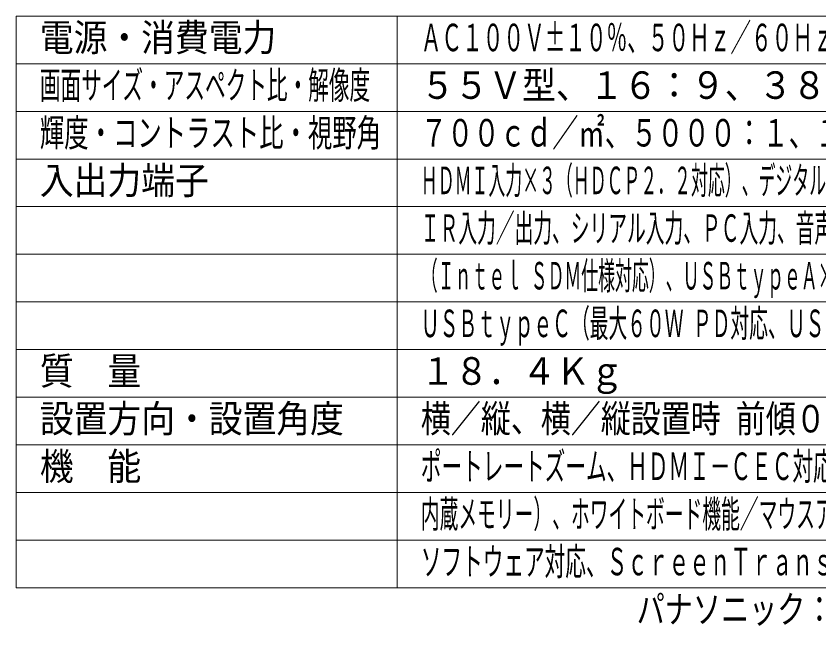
# Model space of a CAD drawing. Units: millimetres on the paper. Extents: x -62 to 65, y -59 to 59.
# Drawn here: x -62.4 to 21.9, y -58.9 to 5.5 of the extents above; entities that cross this region are included whole.
import ezdxf
from ezdxf.enums import TextEntityAlignment as Align

# ---------------------------------------------------------------- set-up
doc = ezdxf.new("R2010")
doc.units = ezdxf.units.MM
doc.layers.add('0-0_MOJI1', color=7, linetype='Continuous')
doc.layers.add('0-1_相当品', color=4, linetype='Continuous')
doc.layers.add('0-2_WAKU', color=4, linetype='Continuous', lineweight=9)
doc.styles.add('ＭＳ ゴシック', font='')
doc.styles.get('ＭＳ ゴシック').set_extended_font_data('MS Gothic')

msp = doc.modelspace()

# ---------------------------------------------------------------- linework, layer by layer
at = {"layer": '0-2_WAKU', "color": 3}
for p, q in [((62.565, 5.506), (-62.435, 5.506)), ((-62.435, -54.494), (-62.435, 5.506)), ((-22.435, -54.494), (-22.435, 5.506)), ((-62.435, -54.494), (62.565, -54.494))]:
    msp.add_line(p, q, dxfattribs=at)
at = {"layer": '0-2_WAKU'}
for p, q in [((62.565, 0.506), (-62.435, 0.506)), ((62.565, -4.494), (-62.435, -4.494)), ((62.565, -9.494), (-62.435, -9.494)), ((62.565, -14.494), (-62.435, -14.494)), ((62.565, -19.494), (-62.435, -19.494)), ((-62.435, -24.494), (62.565, -24.494)), ((-62.435, -29.494), (62.565, -29.494)), ((-62.435, -34.494), (62.565, -34.494)), ((-62.435, -39.494), (62.565, -39.494)), ((-62.435, -44.494), (62.565, -44.494)), ((-62.435, -49.494), (62.565, -49.494))]:
    msp.add_line(p, q, dxfattribs=at)

# ---------------------------------------------------------------- texts
at = {"layer": '0-0_MOJI1', "style": 'ＭＳ ゴシック'}
for s, height, width, p in [('電源・消費電力', 2.889, 0.9, (-59.935, 0.95)), ('ＡＣ１００Ｖ±１０％、５０Ｈｚ／６０Ｈｚ、３２０Ｗ（動作時平均消費電力１９０Ｗ）', 2.889, 0.55, (-19.935, 0.95)), ('画面サイズ・アスペクト比・解像度', 2.889, 0.55, (-59.935, -4.05)), ('５５Ｖ型、１６：９、３８４０×２１６０', 2.889, 0.9, (-19.935, -4.05)), ('輝度・コントラスト比・視野角', 2.886, 0.65, (-59.935, -9.05)), ('７００ｃｄ／㎡、５０００：１、１７８°／１７８°（ＣＲ＞１０）', 2.889, 0.7, (-19.935, -9.05)), ('入出力端子', 2.889, 0.9, (-59.935, -14.05)), ('ＨＤＭＩ入力×３（ＨＤＣＰ２．２対応）、デジタルリンク入力／出力（ＨＤＣＰ１．４対応）、', 2.889, 0.45, (-19.935, -14.05)), ('ＩＲ入力／出力、シリアル入力、ＰＣ入力、音声入力/出力、センサー入力、ＬＡＮ、スロット', 2.886, 0.5, (-19.935, -19.05)), ('（Ｉｎｔｅｌ ＳＤＭ仕様対応）、ＵＳＢｔｙｐｅＡ×２（ＵＳＢ３．０対応、ＵＳＢ２．０対応）、', 2.889, 0.45, (-19.935, -24.05)), ('ＵＳＢｔｙｐｅＣ（最大６０Ｗ ＰＤ対応、ＵＳＢ２．０対応、ＤＰ Ａｌｔ Ｍｏｄｅ対応）  ', 2.889, 0.5, (-19.935, -29.05)), ('質\u3000量', 2.889, 0.9, (-59.935, -34.05)), ('１８．４Ｋｇ', 2.889, 0.9, (-19.935, -34.05)), ('設置方向・設置角度', 2.889, 0.9, (-59.935, -39.05)), ('横／縦、横／縦設置時 前傾０～２０度 後傾０～２０度', 2.886, 0.8, (-19.935, -39.05)), ('機\u3000能', 2.889, 0.9, (-59.935, -44.05)), ('ポートレートズーム、ＨＤＭＩ－ＣＥＣ対応、メディアプレイヤー（ＵＳＢメモリー／', 2.889, 0.55, (-19.935, -44.05)), ('内蔵メモリー）、ホワイトボード機能／マウスアノテーション、コンテンツマネージメント', 2.889, 0.5, (-19.935, -49.05)), ('ソフトウェア対応、ＳｃｒｅｅｎＴｒａｎｓｆｅｒ対応、２４時間連続稼働／日', 2.889, 0.55, (-19.935, -54.05))]:
    msp.add_text(s, height=height, dxfattribs=dict(at, width=width)).set_placement(p, align=Align.BOTTOM_LEFT)
at = {"layer": '0-1_相当品', "style": 'ＭＳ ゴシック', "width": 0.75}
msp.add_text('パナソニック：ＴＨ－５５ＳＱ２ＨＪ\u3000相当品', height=2.886, dxfattribs=at).set_placement((2.725, -59.05), align=Align.BOTTOM_LEFT)

doc.saveas('drawing.dxf')
